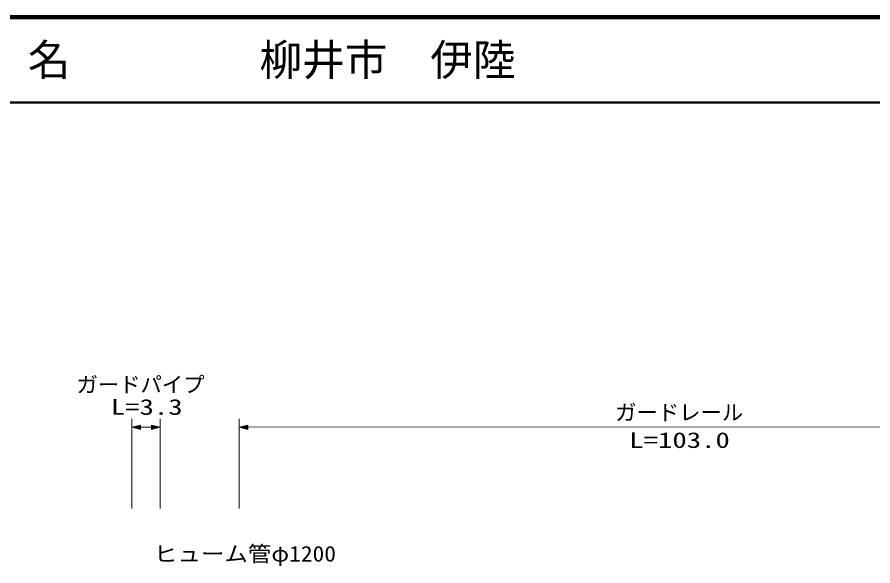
# Model space of a CAD drawing. Units: millimetres, scale not verified. Extents: x 40000 to 680000, y 20000 to 380000.
# Drawn here: x 376625 to 476895, y 315754 to 380000 of the extents above; entities that cross this region are included whole.
import ezdxf
from ezdxf.enums import TextEntityAlignment as Align

# ---------------------------------------------------------------- set-up
doc = ezdxf.new("R2010")
doc.units = ezdxf.units.MM
doc.header["$LTSCALE"] = 1000
for name, color, linetype, lineweight in [('M-STR-HTXT', 7, 'Continuous', 13), ('M-TTL', 2, 'Continuous', 140), ('M-TTL-LINE', 7, 'Continuous', 50)]:
    doc.layers.add(name, color=color, linetype=linetype, lineweight=lineweight)
doc.layers.add('M-TTL-TXT', color=7, linetype='Continuous')
doc.styles.add('ＭＳ ゴシック', font='')
doc.styles.get('ＭＳ ゴシック').set_extended_font_data('MS Gothic')

msp = doc.modelspace()

# ---------------------------------------------------------------- linework, layer by layer
at = {"layer": 'M-STR-HTXT'}
for p, q in [((390077, 322466), (390071, 332977)), ((393373, 322468), (393367, 332978)), ((402653, 332983), (402659, 322473)), ((390072, 331977), (393368, 331978)), ((505736, 332037), (402654, 331983))]:
    msp.add_line(p, q, dxfattribs=at)
for points in [[(390072, 331977), (391072, 331727), (391072, 332227)], [(390277, 331977), (391009, 332152), (391010, 331802)], [(390377, 331977), (390972, 332115), (390972, 331840)], [(390479, 331977), (390934, 332077), (390935, 331877)], [(390579, 331977), (390897, 332040), (390897, 331915)], [(393368, 331978), (392368, 332228), (392368, 331728)], [(393163, 331978), (392430, 331803), (392430, 332153)], [(393063, 331978), (392468, 331840), (392468, 332115)], [(392960, 331978), (392505, 331878), (392505, 332078)], [(392860, 331978), (392543, 331916), (392543, 332041)], [(402654, 331983), (403654, 331734), (403654, 332234)], [(402859, 331983), (403591, 332159), (403591, 331809)], [(402959, 331983), (403554, 332121), (403554, 331846)], [(403061, 331984), (403516, 332084), (403516, 331884)], [(403161, 331984), (403479, 332046), (403479, 331921)]]:
    msp.add_lwpolyline(points, close=True, dxfattribs=at)
for points in [[(390174, 331977), (391047, 332190), (391047, 331765), (390177, 331977)], [(390859, 331977), (390682, 331977), (390859, 332002), (390860, 331952), (390682, 331977)], [(393265, 331978), (392393, 331765), (392393, 332190), (393263, 331978)], [(392580, 331978), (392758, 331978), (392580, 331953), (392580, 332003), (392758, 331978)], [(402756, 331983), (403629, 332196), (403629, 331771), (402759, 331983)], [(403441, 331984), (403264, 331984), (403441, 332009), (403441, 331959), (403264, 331984)]]:
    msp.add_lwpolyline(points, dxfattribs=at)
at = {"layer": 'M-TTL'}
msp.add_line((680000, 380000), (40000, 380000), dxfattribs=at)
at = {"layer": 'M-TTL-LINE'}
msp.add_line((40000, 370000), (680000, 370000), dxfattribs=at)

# ---------------------------------------------------------------- texts
at = {"layer": 'M-STR-HTXT', "style": 'ＭＳ ゴシック'}
for s, p in [('ガードパイプ', (383589, 335509)), ('ガードレール', (446702, 332249))]:
    msp.add_text(s, height=1833, rotation=0.03, dxfattribs=at).set_placement(p, align=Align.BOTTOM_LEFT)
for s, width, p in [('L=3.3', 1.35, (387603, 332889)), ('L=103.0', 1.35, (448353, 329007)), ('ヒューム管φ1200', 1.1, (392665, 315695))]:
    msp.add_text(s, height=1833, rotation=0.03, dxfattribs=dict(at, width=width)).set_placement(p, align=Align.BOTTOM_LEFT)
at = {"layer": 'M-TTL-TXT', "style": 'ＭＳ ゴシック'}
for s, p in [('地 名', (370380, 375000)), ('柳井市\u3000伊陸', (405024, 375000))]:
    msp.add_text(s, height=3666, dxfattribs=at).set_placement(p, align=Align.MIDDLE_LEFT)

doc.saveas('drawing.dxf')
